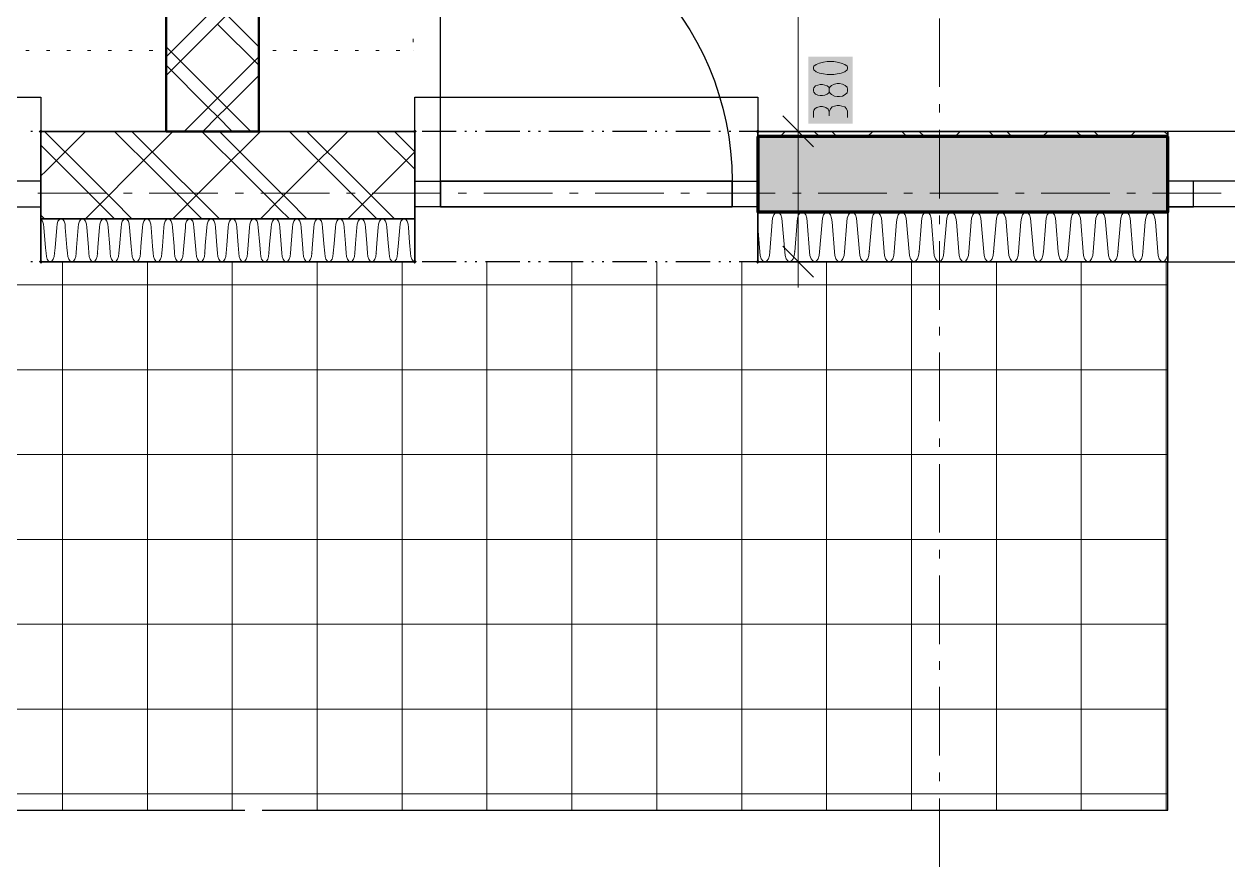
# Model space of a CAD drawing. Header units: millimetres. Extents: x 0 to 594, y 0 to 420.
# Drawn here: x 452.65 to 488.63, y 109.98 to 135.18 of the extents above; entities that cross this region are included whole.
import ezdxf

# ---------------------------------------------------------------- set-up
doc = ezdxf.new("R2010")
doc.units = ezdxf.units.MM
doc.header["$LTSCALE"] = 8
for name, color, linetype in [('PDF_Dvere', 7, 'Continuous'), ('PDF_Koty delkove', 7, 'Continuous'), ('PDF_Nabytek', 7, 'Continuous'), ('PDF_Obecne 0.25', 7, 'Continuous'), ('PDF_Okna', 7, 'Continuous'), ('PDF_Osy hlavni', 7, 'Continuous'), ('PDF_Srafy', 7, 'Continuous'), ('PDF_Steny akusticke', 7, 'Continuous'), ('PDF_Steny obvodove nosne', 7, 'Continuous'), ('PDF_Steny sendvic', 7, 'Continuous'), ('PDF_Zatepleni', 7, 'Continuous')]:
    doc.layers.add(name, color=color, linetype=linetype)

msp = doc.modelspace()

# ---------------------------------------------------------------- linework, layer by layer
at = {"layer": 'PDF_Dvere', "lineweight": 25}
msp.add_lwpolyline([(465.098, 130.483), (465.098, 139.196, -0.414213), (473.81, 130.483)], format="xyb", dxfattribs=at)
for points in [[(452.388, 129.714), (453.156, 129.714), (453.156, 130.483), (452.388, 130.483)], [(465.098, 129.714), (464.329, 129.714), (464.329, 130.483), (465.098, 130.483)], [(465.098, 129.714), (465.098, 130.483)], [(474.579, 129.714), (473.81, 129.714), (473.81, 130.483), (474.579, 130.483)], [(473.81, 129.714), (473.81, 130.483)]]:
    msp.add_lwpolyline(points, close=True, dxfattribs=at)
for points in [[(473.81, 130.483), (465.098, 130.483), (473.81, 130.483)], [(473.81, 129.714), (465.098, 129.714), (473.81, 129.714)]]:
    msp.add_lwpolyline(points, dxfattribs=at)
at = {"layer": 'PDF_Koty delkove', "lineweight": 18}
for points in [[(475.786, 128.074), (475.786, 131.969), (475.786, 132.597), (475.786, 146.704), (475.786, 165.381), (475.786, 171.641), (475.786, 173.789), (475.786, 179.939), (475.786, 181.425), (475.786, 182.307), (475.786, 188.6), (475.786, 191.344), (475.786, 196.167), (475.786, 201.601), (475.786, 206.087), (475.786, 207.306), (475.786, 214.02), (475.786, 215.557), (475.786, 218.325), (475.786, 226.012)], [(476.425, 134.013), (476.323, 133.972), (476.254, 133.918), (476.238, 133.89), (476.238, 133.836), (476.254, 133.808), (476.323, 133.754), (476.425, 133.712), (476.545, 133.685), (476.647, 133.671), (476.852, 133.671), (476.954, 133.685), (477.074, 133.712), (477.176, 133.754), (477.245, 133.808), (477.263, 133.836), (477.263, 133.89), (477.245, 133.918), (477.176, 133.972), (477.074, 134.013), (476.954, 134.04), (476.852, 134.054)], [(476.852, 134.054), (476.647, 134.054), (476.545, 134.04), (476.425, 134.013)], [(476.715, 133.151), (476.698, 133.124), (476.647, 133.083), (476.579, 133.055), (476.51, 133.041), (476.442, 133.041), (476.374, 133.055), (476.305, 133.083), (476.254, 133.138), (476.238, 133.179), (476.238, 133.233), (476.254, 133.274), (476.305, 133.329), (476.374, 133.356), (476.442, 133.37), (476.51, 133.37), (476.579, 133.356), (476.647, 133.329), (476.698, 133.288), (476.715, 133.261)], [(477.228, 132.644), (477.176, 132.699), (477.091, 132.726), (477.023, 132.74), (476.954, 132.74), (476.869, 132.726), (476.801, 132.699), (476.75, 132.644), (476.715, 132.549)], [(476.247, 131.508), (475.324, 132.431)], [(476.238, 132.384), (476.238, 132.549), (476.254, 132.604), (476.289, 132.658), (476.34, 132.686), (476.442, 132.713), (476.51, 132.713), (476.613, 132.686), (476.681, 132.631), (476.715, 132.549), (476.715, 132.439)], [(477.263, 132.384), (477.263, 132.576), (477.228, 132.644)], [(476.554, 131.969), (475.786, 131.969), (475.017, 131.969)], [(476.247, 127.613), (475.324, 128.536)], [(476.554, 128.074), (475.786, 128.074), (475.017, 128.074)], [(475.786, 128.074), (475.786, 127.306)]]:
    msp.add_lwpolyline(points, dxfattribs=at)
msp.add_lwpolyline([(477.023, 133.397), (476.954, 133.397), (476.869, 133.383), (476.784, 133.343), (476.733, 133.288), (476.715, 133.261), (476.715, 133.151), (476.733, 133.124), (476.784, 133.069), (476.869, 133.027), (476.954, 133.014), (477.023, 133.014), (477.108, 133.027), (477.194, 133.069), (477.245, 133.124), (477.263, 133.179), (477.263, 133.233), (477.245, 133.288), (477.194, 133.343), (477.108, 133.383)], close=True, dxfattribs=at)
at = {"layer": 'PDF_Koty delkove', "color": 7, "lineweight": 18, "true_color": 0xffffff, "transparency": 33554559}
msp.add_solid([(477.416, 132.203), (477.416, 134.208), (476.084, 132.203), (476.084, 134.208)], dxfattribs=at)
at = {"layer": 'PDF_Nabytek', "lineweight": 13}
for points in [[(456.898, 134.632), (456.898, 134.734)], [(459.665, 134.632), (459.665, 134.734)], [(464.278, 134.632), (464.278, 134.734)], [(452.809, 134.388), (452.706, 134.388)], [(453.424, 134.388), (453.321, 134.388)], [(454.039, 134.388), (453.936, 134.388)], [(454.654, 134.388), (454.551, 134.388)], [(455.269, 134.388), (455.166, 134.388)], [(455.884, 134.388), (455.781, 134.388)], [(456.499, 134.388), (456.396, 134.388)], [(456.898, 134.388), (456.898, 134.388)], [(456.898, 134.388), (456.898, 134.388)], [(459.665, 134.388), (459.665, 134.388)], [(459.665, 134.388), (459.665, 134.388)], [(460.189, 134.388), (460.086, 134.388)], [(460.804, 134.388), (460.701, 134.388)], [(461.419, 134.388), (461.316, 134.388)], [(462.034, 134.388), (461.931, 134.388)], [(462.649, 134.388), (462.546, 134.388)], [(463.264, 134.388), (463.161, 134.388)], [(463.879, 134.388), (463.776, 134.388)], [(464.278, 134.388), (464.278, 134.388)], [(464.278, 134.388), (464.278, 134.388)]]:
    msp.add_lwpolyline(points, dxfattribs=at)
at = {"layer": 'PDF_Obecne 0.25', "lineweight": 25}
for points in [[(442.907, 131.969), (442.907, 132.994), (453.156, 132.994), (453.156, 131.969)], [(464.329, 131.969), (464.329, 132.994), (474.579, 132.994), (474.579, 131.969)], [(438.243, 128.074), (438.243, 111.675), (459.256, 111.675)], [(459.769, 111.675), (486.827, 111.675), (486.827, 128.074)]]:
    msp.add_lwpolyline(points, dxfattribs=at)
at = {"layer": 'PDF_Okna', "lineweight": 25}
for points in [[(501.177, 131.969), (486.827, 131.969)], [(501.177, 130.483), (486.827, 130.483)], [(501.177, 129.714), (486.827, 129.714)], [(486.827, 128.074), (501.177, 128.074)]]:
    msp.add_lwpolyline(points, dxfattribs=at)
msp.add_lwpolyline([(486.827, 129.714), (487.596, 129.714), (487.596, 130.483), (486.827, 130.483)], close=True, dxfattribs=at)
at = {"layer": 'PDF_Osy hlavni', "lineweight": 18}
for points in [[(480.011, 133.3), (480.011, 135.349)], [(480.011, 132.531), (480.011, 132.787)], [(480.011, 129.968), (480.011, 132.018)], [(455.115, 130.124), (453.065, 130.124)], [(455.884, 130.124), (455.627, 130.124)], [(458.446, 130.124), (456.396, 130.124)], [(459.215, 130.124), (458.959, 130.124)], [(461.777, 130.124), (459.727, 130.124)], [(462.546, 130.124), (462.29, 130.124)], [(465.108, 130.124), (463.059, 130.124)], [(465.877, 130.124), (465.621, 130.124)], [(468.44, 130.124), (466.39, 130.124)], [(469.208, 130.124), (468.952, 130.124)], [(471.771, 130.124), (469.721, 130.124)], [(472.54, 130.124), (472.283, 130.124)], [(475.102, 130.124), (473.052, 130.124)], [(475.871, 130.124), (475.615, 130.124)], [(478.433, 130.124), (476.383, 130.124)], [(479.202, 130.124), (478.946, 130.124)], [(481.765, 130.124), (479.715, 130.124)], [(482.533, 130.124), (482.277, 130.124)], [(485.096, 130.124), (483.046, 130.124)], [(485.865, 130.124), (485.608, 130.124)], [(488.427, 130.124), (486.377, 130.124)], [(480.011, 129.2), (480.011, 129.456)], [(480.011, 126.637), (480.011, 128.687)], [(480.011, 125.868), (480.011, 126.125)], [(480.011, 123.306), (480.011, 125.356)], [(480.011, 122.537), (480.011, 122.793)], [(480.011, 119.975), (480.011, 122.025)], [(480.011, 119.206), (480.011, 119.462)], [(480.011, 116.643), (480.011, 118.693)], [(480.011, 115.875), (480.011, 116.131)], [(480.011, 113.312), (480.011, 115.362)], [(480.011, 112.543), (480.011, 112.8)], [(480.011, 109.981), (480.011, 112.031)]]:
    msp.add_lwpolyline(points, dxfattribs=at)
at = {"layer": 'PDF_Srafy', "lineweight": 9}
for points in [[(453.803, 128.074), (453.803, 124.846), (453.803, 119.773), (453.803, 114.699)], [(456.34, 128.074), (456.34, 127.383), (456.34, 122.309), (456.34, 117.236), (456.34, 112.162)], [(458.876, 128.074), (458.876, 124.846), (458.876, 119.773), (458.876, 114.699), (458.876, 111.675)], [(461.413, 128.074), (461.413, 127.383), (461.413, 122.309), (461.413, 117.236), (461.413, 112.162), (461.413, 111.675)], [(463.95, 128.074), (463.95, 124.846), (463.95, 119.773), (463.95, 114.699), (463.95, 111.675)], [(466.487, 128.074), (466.487, 127.383), (466.487, 122.309), (466.487, 117.236), (466.487, 112.162), (466.487, 111.675)], [(469.023, 128.074), (469.023, 124.846), (469.023, 119.773), (469.023, 114.699), (469.023, 111.675)], [(471.56, 128.074), (471.56, 127.383)], [(474.097, 128.074), (474.097, 124.846)], [(476.634, 128.074), (476.634, 127.383), (476.634, 122.309)], [(479.17, 128.074), (479.17, 124.846), (479.17, 119.773)], [(481.707, 128.074), (481.707, 127.383), (481.707, 122.309), (481.707, 117.236)], [(484.244, 128.074), (484.244, 124.846), (484.244, 119.773), (484.244, 114.699)], [(486.78, 128.074), (486.78, 127.383), (486.78, 122.309), (486.78, 117.236), (486.78, 112.162), (486.78, 111.675)], [(486.827, 127.383), (486.78, 127.383), (481.707, 127.383), (476.633, 127.383), (471.56, 127.383), (466.487, 127.383), (461.413, 127.383), (456.34, 127.383), (451.266, 127.383)], [(471.56, 127.383), (471.56, 122.309), (471.56, 117.236), (471.56, 112.162), (471.56, 111.675)], [(453.803, 124.846), (448.73, 124.846), (443.656, 124.846), (438.583, 124.846), (438.243, 124.846)], [(486.827, 124.846), (484.244, 124.846), (479.17, 124.846), (474.097, 124.846), (469.023, 124.846), (463.95, 124.846), (458.876, 124.846), (453.803, 124.846)], [(474.097, 124.846), (474.097, 119.773), (474.097, 114.699), (474.097, 111.675)], [(456.34, 122.309), (451.266, 122.309), (446.193, 122.309), (441.119, 122.309), (438.243, 122.309)], [(486.827, 122.309), (486.78, 122.309), (481.707, 122.309), (476.633, 122.309), (471.56, 122.309), (466.487, 122.309), (461.413, 122.309), (456.34, 122.309)], [(476.634, 122.309), (476.634, 117.236), (476.634, 112.162), (476.634, 111.675)], [(458.876, 119.773), (453.803, 119.773), (448.73, 119.773), (443.656, 119.773), (438.583, 119.773), (438.243, 119.773)], [(486.827, 119.773), (484.244, 119.773), (479.17, 119.773), (474.097, 119.773), (469.023, 119.773), (463.95, 119.773), (458.876, 119.773)], [(479.17, 119.773), (479.17, 114.699), (479.17, 111.675)], [(461.413, 117.236), (456.34, 117.236), (451.266, 117.236), (446.193, 117.236), (441.119, 117.236), (438.243, 117.236)], [(486.827, 117.236), (486.78, 117.236), (481.707, 117.236), (476.633, 117.236), (471.56, 117.236), (466.487, 117.236), (461.413, 117.236)], [(481.707, 117.236), (481.707, 112.162), (481.707, 111.675)], [(463.95, 114.699), (458.876, 114.699), (453.803, 114.699), (448.73, 114.699), (443.656, 114.699), (438.583, 114.699), (438.243, 114.699)], [(453.803, 114.699), (453.803, 111.675)], [(486.827, 114.699), (484.244, 114.699), (479.17, 114.699), (474.097, 114.699), (469.023, 114.699), (463.95, 114.699)], [(484.244, 114.699), (484.244, 111.675)], [(486.827, 112.162), (486.78, 112.162), (481.707, 112.162), (476.633, 112.162), (471.56, 112.162), (466.487, 112.162), (461.413, 112.162), (456.34, 112.162), (451.266, 112.162), (446.193, 112.162), (441.119, 112.162), (438.243, 112.162)], [(456.34, 112.162), (456.34, 111.675)]]:
    msp.add_lwpolyline(points, dxfattribs=at)
at = {"layer": 'PDF_Steny akusticke', "lineweight": 50}
msp.add_lwpolyline([(457.051, 179.939), (456.898, 179.939), (456.898, 131.969), (459.665, 131.969), (459.665, 179.939), (459.511, 179.939)], dxfattribs=at)
at = {"layer": 'PDF_Steny akusticke', "lineweight": 9}
for points in [[(456.898, 134.194), (458.158, 135.454), (458.435, 135.731), (459.665, 136.961)], [(456.898, 133.64), (458.435, 135.178), (458.712, 135.454), (459.665, 136.408)], [(459.665, 134.501), (458.712, 135.454)], [(459.665, 133.948), (458.435, 135.178)], [(458.712, 132.687), (458.435, 132.964), (456.898, 134.501)], [(458.435, 132.964), (459.665, 134.194)], [(458.158, 132.687), (456.898, 133.948)], [(458.712, 132.687), (459.665, 133.64)], [(458.158, 132.687), (458.435, 132.964)], [(457.441, 131.969), (458.158, 132.687)], [(457.994, 131.969), (458.435, 132.41), (458.712, 132.687)], [(458.435, 132.41), (458.158, 132.687)], [(458.876, 131.969), (458.435, 132.41)], [(459.429, 131.969), (458.712, 132.687)]]:
    msp.add_lwpolyline(points, dxfattribs=at)
at = {"layer": 'PDF_Steny obvodove nosne', "lineweight": 70}
for points in [[(486.827, 131.816), (474.579, 131.816)], [(474.579, 131.816), (474.579, 129.561), (486.827, 129.561), (486.827, 131.816)]]:
    msp.add_lwpolyline(points, dxfattribs=at)
at = {"layer": 'PDF_Steny obvodove nosne', "color": 9, "lineweight": 9, "true_color": 0xc0c0c0, "transparency": 33554559}
msp.add_solid([(486.827, 131.816), (474.579, 131.816), (486.827, 129.561), (474.579, 129.561)], dxfattribs=at)
at = {"layer": 'PDF_Steny sendvic', "lineweight": 25}
for points in [[(452.911, 131.969), (452.86, 131.969)], [(465.57, 131.969), (464.545, 131.969)], [(465.877, 131.969), (465.826, 131.969)], [(466.185, 131.969), (466.133, 131.969)], [(467.466, 131.969), (466.441, 131.969)], [(467.773, 131.969), (467.722, 131.969)], [(468.081, 131.969), (468.03, 131.969)], [(469.362, 131.969), (468.337, 131.969)], [(469.67, 131.969), (469.618, 131.969)], [(469.977, 131.969), (469.926, 131.969)], [(471.258, 131.969), (470.233, 131.969)], [(471.566, 131.969), (471.515, 131.969)], [(471.873, 131.969), (471.822, 131.969)], [(473.155, 131.969), (472.13, 131.969)], [(473.462, 131.969), (473.411, 131.969)], [(473.77, 131.969), (473.718, 131.969)], [(474.579, 131.969), (474.026, 131.969)], [(452.911, 128.074), (452.86, 128.074)], [(465.57, 128.074), (464.545, 128.074)], [(465.877, 128.074), (465.826, 128.074)], [(466.185, 128.074), (466.133, 128.074)], [(467.466, 128.074), (466.441, 128.074)], [(467.773, 128.074), (467.722, 128.074)], [(468.081, 128.074), (468.03, 128.074)], [(469.362, 128.074), (468.337, 128.074)], [(469.67, 128.074), (469.618, 128.074)], [(469.977, 128.074), (469.926, 128.074)], [(471.258, 128.074), (470.233, 128.074)], [(471.566, 128.074), (471.515, 128.074)], [(471.873, 128.074), (471.822, 128.074)], [(473.155, 128.074), (472.13, 128.074)], [(473.462, 128.074), (473.411, 128.074)], [(473.77, 128.074), (473.718, 128.074)], [(474.579, 128.074), (474.026, 128.074)]]:
    msp.add_lwpolyline(points, dxfattribs=at)
at = {"layer": 'PDF_Steny sendvic', "lineweight": 9}
for points in [[(453.156, 130.637), (453.304, 130.785), (454.489, 131.969)], [(455.878, 129.356), (455.314, 129.919), (455.053, 130.181), (454.476, 130.758), (453.264, 131.969)], [(454.489, 129.356), (455.053, 129.919), (455.859, 130.726), (457.103, 131.969)], [(457.405, 129.919), (456.617, 130.708), (455.355, 131.969)], [(457.928, 129.919), (457.666, 130.181), (457.152, 130.695), (455.878, 131.969)], [(457.103, 129.356), (457.666, 129.919), (458.413, 130.666), (459.716, 131.969)], [(460.019, 129.919), (459.293, 130.646), (457.969, 131.969)], [(461.105, 129.356), (460.541, 129.919), (460.28, 130.181), (459.828, 130.633), (458.492, 131.969)], [(459.716, 129.356), (460.28, 129.919), (460.967, 130.607), (462.33, 131.969)], [(462.632, 129.919), (461.969, 130.583), (460.582, 131.969)], [(463.719, 129.356), (463.155, 129.919), (462.894, 130.181), (462.504, 130.571), (461.105, 131.969)], [(464.329, 130.837), (463.196, 131.969)], [(464.329, 131.36), (463.719, 131.969)], [(475.245, 131.816), (475.399, 131.969)], [(476.419, 131.816), (476.265, 131.969)], [(476.941, 131.816), (476.788, 131.969)], [(477.859, 131.816), (478.012, 131.969)], [(479.032, 131.816), (478.879, 131.969)], [(479.555, 131.816), (479.401, 131.969)], [(480.472, 131.816), (480.626, 131.969)], [(481.646, 131.816), (481.492, 131.969)], [(482.169, 131.816), (482.015, 131.969)], [(483.086, 131.816), (483.24, 131.969)], [(484.26, 131.816), (484.106, 131.969)], [(484.783, 131.816), (484.629, 131.969)], [(485.7, 131.816), (485.854, 131.969)], [(485.854, 131.969), (485.854, 131.969)], [(486.827, 131.862), (486.72, 131.969)], [(454.791, 129.919), (453.941, 130.77), (453.156, 131.554)], [(462.33, 129.356), (462.894, 129.919), (463.522, 130.547), (464.329, 131.354)], [(455.053, 129.658), (454.791, 129.919)], [(457.666, 129.658), (457.405, 129.919)], [(458.492, 129.356), (457.928, 129.919)], [(460.28, 129.658), (460.019, 129.919)], [(462.894, 129.658), (462.632, 129.919)], [(455.355, 129.356), (455.053, 129.658)], [(457.969, 129.356), (457.666, 129.658)], [(460.582, 129.356), (460.28, 129.658)], [(463.196, 129.356), (462.894, 129.658)], [(453.264, 129.356), (453.156, 129.463)], [(453.247, 129.099), (453.237, 129.198), (453.209, 129.282), (453.167, 129.337), (453.156, 129.343)], [(453.745, 129.356), (453.709, 129.337), (453.668, 129.282), (453.64, 129.198), (453.63, 129.099)], [(453.887, 129.099), (453.878, 129.198), (453.85, 129.282), (453.808, 129.337), (453.772, 129.356)], [(454.386, 129.356), (454.35, 129.337), (454.308, 129.282), (454.28, 129.198), (454.27, 129.099)], [(454.528, 129.099), (454.518, 129.198), (454.49, 129.282), (454.449, 129.337), (454.413, 129.356)], [(455.026, 129.356), (454.991, 129.337), (454.949, 129.282), (454.921, 129.198), (454.911, 129.099)], [(455.169, 129.099), (455.159, 129.198), (455.131, 129.282), (455.089, 129.337), (455.053, 129.356)], [(455.667, 129.356), (455.631, 129.337), (455.589, 129.282), (455.562, 129.198), (455.552, 129.099)], [(455.809, 129.099), (455.799, 129.198), (455.772, 129.282), (455.73, 129.337), (455.694, 129.356)], [(456.308, 129.356), (456.272, 129.337), (456.23, 129.282), (456.202, 129.198), (456.192, 129.099)], [(456.45, 129.099), (456.44, 129.198), (456.412, 129.282), (456.37, 129.337), (456.335, 129.356)], [(456.948, 129.356), (456.912, 129.337), (456.871, 129.282), (456.843, 129.198), (456.833, 129.099)], [(457.09, 129.099), (457.081, 129.198), (457.053, 129.282), (457.011, 129.337), (456.975, 129.356)], [(457.589, 129.356), (457.553, 129.337), (457.511, 129.282), (457.483, 129.198), (457.474, 129.099)], [(457.731, 129.099), (457.721, 129.198), (457.693, 129.282), (457.652, 129.337), (457.616, 129.356)], [(458.229, 129.356), (458.194, 129.337), (458.152, 129.282), (458.124, 129.198), (458.114, 129.099)], [(458.372, 129.099), (458.362, 129.198), (458.334, 129.282), (458.292, 129.337), (458.256, 129.356)], [(458.87, 129.356), (458.834, 129.337), (458.793, 129.282), (458.765, 129.198), (458.755, 129.099)], [(459.012, 129.099), (459.003, 129.198), (458.975, 129.282), (458.933, 129.337), (458.897, 129.356)], [(459.511, 129.356), (459.475, 129.337), (459.433, 129.282), (459.405, 129.198), (459.395, 129.099)], [(459.653, 129.099), (459.643, 129.198), (459.615, 129.282), (459.573, 129.337), (459.538, 129.356)], [(460.151, 129.356), (460.116, 129.337), (460.074, 129.282), (460.046, 129.198), (460.036, 129.099)], [(460.256, 129.282), (460.214, 129.337), (460.178, 129.356)], [(460.294, 129.099), (460.284, 129.198), (460.256, 129.282)], [(460.792, 129.356), (460.756, 129.337), (460.714, 129.282), (460.686, 129.198), (460.677, 129.099)], [(460.934, 129.099), (460.924, 129.198), (460.896, 129.282), (460.855, 129.337), (460.819, 129.356)], [(461.433, 129.356), (461.397, 129.337), (461.355, 129.282), (461.327, 129.198), (461.317, 129.099)], [(461.575, 129.099), (461.565, 129.198), (461.537, 129.282), (461.495, 129.337), (461.46, 129.356)], [(462.073, 129.356), (462.037, 129.337), (461.996, 129.282), (461.968, 129.198), (461.958, 129.099)], [(462.215, 129.099), (462.206, 129.198), (462.178, 129.282), (462.136, 129.337), (462.1, 129.356)], [(462.714, 129.356), (462.678, 129.337), (462.636, 129.282), (462.608, 129.198), (462.599, 129.099)], [(462.856, 129.099), (462.846, 129.198), (462.818, 129.282), (462.777, 129.337), (462.741, 129.356)], [(463.354, 129.356), (463.319, 129.337), (463.277, 129.282), (463.249, 129.198), (463.239, 129.099)], [(463.497, 129.099), (463.487, 129.198), (463.459, 129.282), (463.417, 129.337), (463.381, 129.356)], [(463.995, 129.356), (463.959, 129.337), (463.917, 129.282), (463.89, 129.198), (463.88, 129.099)], [(464.137, 129.099), (464.127, 129.198), (464.1, 129.282), (464.058, 129.337), (464.022, 129.356)], [(453.31, 128.331), (453.297, 128.489), (453.247, 129.099)], [(453.63, 129.099), (453.58, 128.493), (453.566, 128.331)], [(453.63, 129.099), (453.63, 129.099)], [(453.951, 128.331), (453.937, 128.498), (453.887, 129.099)], [(454.27, 129.099), (454.221, 128.502), (454.207, 128.331)], [(454.27, 129.099), (454.27, 129.099)], [(454.591, 128.331), (454.577, 128.507), (454.528, 129.099)], [(454.911, 129.099), (454.863, 128.511), (454.848, 128.331)], [(454.911, 129.099), (454.911, 129.099)], [(455.232, 128.331), (455.217, 128.516), (455.169, 129.099)], [(455.552, 129.099), (455.504, 128.52), (455.488, 128.331)], [(455.552, 129.099), (455.552, 129.099)], [(455.873, 128.331), (455.857, 128.525), (455.809, 129.099)], [(456.192, 129.099), (456.145, 128.529), (456.129, 128.331)], [(456.192, 129.099), (456.192, 129.099)], [(456.513, 128.331), (456.496, 128.534), (456.45, 129.099)], [(456.833, 129.099), (456.787, 128.539), (456.77, 128.331)], [(456.833, 129.099), (456.833, 129.099)], [(457.154, 128.331), (457.136, 128.543), (457.09, 129.099)], [(457.474, 129.099), (457.428, 128.548), (457.41, 128.331)], [(457.474, 129.099), (457.474, 129.099)], [(457.795, 128.331), (457.776, 128.552), (457.731, 129.099)], [(458.114, 129.099), (458.069, 128.557), (458.051, 128.331)], [(458.114, 129.099), (458.114, 129.099)], [(458.435, 128.331), (458.416, 128.562), (458.372, 129.099)], [(458.755, 129.099), (458.711, 128.566), (458.691, 128.331)], [(458.755, 129.099), (458.755, 129.099)], [(459.076, 128.331), (459.056, 128.571), (459.012, 129.099)], [(459.395, 129.099), (459.352, 128.575), (459.332, 128.331)], [(459.395, 129.099), (459.395, 129.099)], [(459.716, 128.331), (459.696, 128.58), (459.653, 129.099)], [(460.036, 129.099), (459.993, 128.584), (459.973, 128.331)], [(460.036, 129.099), (460.036, 129.099)], [(460.357, 128.331), (460.336, 128.589), (460.294, 129.099)], [(460.677, 129.099), (460.635, 128.593), (460.613, 128.331)], [(460.677, 129.099), (460.677, 129.099)], [(460.934, 129.099), (460.976, 128.598), (460.998, 128.331), (461.007, 128.233), (461.035, 128.15), (461.077, 128.094), (461.126, 128.074)], [(461.317, 129.099), (461.276, 128.602), (461.254, 128.331)], [(461.317, 129.099), (461.317, 129.099)], [(461.575, 129.099), (461.615, 128.607), (461.638, 128.331), (461.648, 128.233), (461.676, 128.15), (461.717, 128.094), (461.766, 128.074)], [(461.958, 129.099), (461.918, 128.611), (461.894, 128.331)], [(461.958, 129.099), (461.958, 129.099)], [(462.215, 129.099), (462.255, 128.616), (462.279, 128.331), (462.289, 128.233), (462.316, 128.15), (462.358, 128.094), (462.407, 128.074)], [(462.599, 129.099), (462.559, 128.62), (462.535, 128.331)], [(462.599, 129.099), (462.599, 129.099)], [(462.856, 129.099), (462.895, 128.625), (462.919, 128.331), (462.929, 128.233), (462.957, 128.15), (462.999, 128.094), (463.048, 128.074)], [(463.239, 129.099), (463.2, 128.629), (463.176, 128.331)], [(463.239, 129.099), (463.239, 129.099)], [(463.497, 129.099), (463.535, 128.634), (463.56, 128.331), (463.57, 128.233), (463.598, 128.15), (463.639, 128.094), (463.688, 128.074)], [(463.88, 129.099), (463.842, 128.638), (463.816, 128.331)], [(463.88, 129.099), (463.88, 129.099)], [(464.137, 129.099), (464.175, 128.643), (464.201, 128.331), (464.21, 128.233), (464.238, 128.15), (464.28, 128.094), (464.329, 128.074)], [(453.31, 128.331), (453.32, 128.233), (453.348, 128.15), (453.389, 128.094), (453.438, 128.074)], [(453.438, 128.074), (453.487, 128.094), (453.529, 128.15), (453.557, 128.233), (453.566, 128.331)], [(453.951, 128.331), (453.961, 128.233), (453.988, 128.15), (454.03, 128.094), (454.079, 128.074)], [(454.079, 128.074), (454.128, 128.094), (454.17, 128.15), (454.197, 128.233), (454.207, 128.331)], [(454.591, 128.331), (454.601, 128.233), (454.629, 128.15), (454.671, 128.094), (454.72, 128.074)], [(454.72, 128.074), (454.769, 128.094), (454.81, 128.15), (454.838, 128.233), (454.848, 128.331)], [(455.232, 128.331), (455.242, 128.233), (455.27, 128.15), (455.311, 128.094), (455.36, 128.074)], [(455.36, 128.074), (455.409, 128.094), (455.451, 128.15), (455.479, 128.233), (455.488, 128.331)], [(455.873, 128.331), (455.882, 128.233), (455.91, 128.15), (455.952, 128.094), (456.001, 128.074)], [(456.001, 128.074), (456.05, 128.094), (456.091, 128.15), (456.119, 128.233), (456.129, 128.331)], [(456.513, 128.331), (456.523, 128.233), (456.551, 128.15), (456.592, 128.094), (456.641, 128.074)], [(456.641, 128.074), (456.69, 128.094)], [(456.69, 128.094), (456.732, 128.15), (456.76, 128.233), (456.77, 128.331)], [(457.154, 128.331), (457.164, 128.233), (457.191, 128.15), (457.233, 128.094), (457.282, 128.074)], [(457.282, 128.074), (457.331, 128.094), (457.373, 128.15), (457.4, 128.233), (457.41, 128.331)], [(457.795, 128.331), (457.804, 128.233), (457.832, 128.15), (457.874, 128.094), (457.923, 128.074)], [(457.923, 128.074), (457.972, 128.094), (458.013, 128.15), (458.041, 128.233), (458.051, 128.331)], [(458.435, 128.331), (458.445, 128.233), (458.473, 128.15), (458.514, 128.094), (458.563, 128.074)], [(458.563, 128.074), (458.612, 128.094), (458.654, 128.15), (458.682, 128.233), (458.691, 128.331)], [(459.076, 128.331), (459.086, 128.233), (459.113, 128.15), (459.155, 128.094), (459.204, 128.074)], [(459.204, 128.074), (459.253, 128.094), (459.294, 128.15), (459.322, 128.233), (459.332, 128.331)], [(459.716, 128.331), (459.726, 128.233), (459.754, 128.15), (459.795, 128.094), (459.844, 128.074)], [(459.844, 128.074), (459.894, 128.094), (459.935, 128.15), (459.963, 128.233), (459.973, 128.331)], [(460.357, 128.331), (460.367, 128.233), (460.395, 128.15), (460.436, 128.094), (460.485, 128.074)], [(460.485, 128.074), (460.534, 128.094), (460.576, 128.15), (460.603, 128.233), (460.613, 128.331)], [(461.126, 128.074), (461.175, 128.094), (461.216, 128.15), (461.244, 128.233), (461.254, 128.331)], [(461.126, 128.074), (461.126, 128.074)], [(461.766, 128.074), (461.815, 128.094), (461.857, 128.15), (461.885, 128.233), (461.894, 128.331)], [(462.407, 128.074), (462.456, 128.094), (462.498, 128.15), (462.525, 128.233), (462.535, 128.331)], [(463.048, 128.074), (463.097, 128.094), (463.138, 128.15), (463.166, 128.233), (463.176, 128.331)], [(463.688, 128.074), (463.737, 128.094), (463.779, 128.15), (463.807, 128.233), (463.816, 128.331)]]:
    msp.add_lwpolyline(points, dxfattribs=at)
at = {"layer": 'PDF_Steny sendvic', "lineweight": 35}
for points in [[(453.156, 129.356), (453.156, 129.714), (453.156, 130.483), (453.156, 131.969)], [(464.329, 131.969), (459.665, 131.969), (456.898, 131.969), (453.156, 131.969)], [(464.329, 131.969), (464.329, 130.483), (464.329, 129.714), (464.329, 129.356)], [(474.579, 131.816), (474.579, 131.969)], [(486.827, 131.969), (474.579, 131.969)], [(474.579, 131.816), (486.827, 131.816)], [(486.827, 131.969), (486.827, 131.816)], [(453.156, 129.356), (464.329, 129.356)], [(464.329, 129.356), (453.156, 129.356)], [(453.156, 128.074), (453.156, 129.356)], [(464.329, 129.356), (464.329, 128.074)], [(453.156, 128.074), (464.329, 128.074)]]:
    msp.add_lwpolyline(points, dxfattribs=at)
at = {"layer": 'PDF_Steny sendvic', "lineweight": 25, "transparency": 33554559}
for points in [[(453.22, 131.969), (453.156, 131.905), (453.156, 132.033), (453.092, 131.969)], [(464.393, 131.969), (464.329, 131.905), (464.329, 132.033), (464.265, 131.969)], [(474.643, 131.969), (474.579, 131.905), (474.579, 132.033), (474.515, 131.969)], [(453.22, 128.074), (453.156, 128.01), (453.156, 128.139), (453.092, 128.074)], [(464.393, 128.074), (464.329, 128.01), (464.329, 128.139), (464.265, 128.074)], [(474.643, 128.074), (474.579, 128.01), (474.579, 128.139), (474.515, 128.074)]]:
    msp.add_solid(points, dxfattribs=at)
at = {"layer": 'PDF_Steny sendvic', "lineweight": 9, "transparency": 33554559}
for points in [[(455.053, 129.896), (455.03, 129.919), (455.076, 129.919), (455.053, 129.943)], [(457.666, 129.896), (457.643, 129.919), (457.689, 129.919), (457.666, 129.943)], [(460.28, 129.896), (460.257, 129.919), (460.303, 129.919), (460.28, 129.943)], [(462.894, 129.896), (462.871, 129.919), (462.917, 129.919), (462.894, 129.943)], [(453.566, 128.308), (453.543, 128.331), (453.589, 128.331), (453.566, 128.354)], [(454.207, 128.308), (454.184, 128.331), (454.23, 128.331), (454.207, 128.354)], [(454.848, 128.308), (454.825, 128.331), (454.871, 128.331), (454.848, 128.354)], [(455.488, 128.308), (455.465, 128.331), (455.511, 128.331), (455.488, 128.354)], [(456.129, 128.308), (456.106, 128.331), (456.152, 128.331), (456.129, 128.354)], [(456.77, 128.308), (456.746, 128.331), (456.793, 128.331), (456.77, 128.354)], [(457.41, 128.308), (457.387, 128.331), (457.433, 128.331), (457.41, 128.354)], [(458.051, 128.308), (458.028, 128.331), (458.074, 128.331), (458.051, 128.354)], [(458.691, 128.308), (458.668, 128.331), (458.714, 128.331), (458.691, 128.354)], [(459.332, 128.308), (459.309, 128.331), (459.355, 128.331), (459.332, 128.354)], [(459.973, 128.308), (459.95, 128.331), (459.996, 128.331), (459.973, 128.354)], [(460.613, 128.308), (460.59, 128.331), (460.636, 128.331), (460.613, 128.354)], [(461.254, 128.308), (461.231, 128.331), (461.277, 128.331), (461.254, 128.354)], [(461.894, 128.308), (461.871, 128.331), (461.918, 128.331), (461.894, 128.354)], [(462.535, 128.308), (462.512, 128.331), (462.558, 128.331), (462.535, 128.354)], [(463.176, 128.308), (463.153, 128.331), (463.199, 128.331), (463.176, 128.354)], [(463.816, 128.308), (463.793, 128.331), (463.839, 128.331), (463.816, 128.354)]]:
    msp.add_solid(points, dxfattribs=at)
at = {"layer": 'PDF_Zatepleni', "lineweight": 35}
msp.add_lwpolyline([(486.827, 129.561), (474.579, 129.561), (474.579, 129.356), (474.579, 128.074), (486.827, 128.074), (486.827, 129.356)], close=True, dxfattribs=at)
at = {"layer": 'PDF_Zatepleni', "lineweight": 9}
for points in [[(475.145, 129.561), (475.103, 129.539), (475.055, 129.475), (475.022, 129.378), (475.011, 129.263)], [(475.31, 129.263), (475.298, 129.378), (475.266, 129.475), (475.218, 129.539), (475.176, 129.561)], [(475.888, 129.561), (475.846, 129.539), (475.798, 129.475), (475.766, 129.378), (475.754, 129.263)], [(476.053, 129.263), (476.042, 129.378), (476.009, 129.475), (475.961, 129.539), (475.919, 129.561)], [(476.631, 129.561), (476.589, 129.539), (476.541, 129.475), (476.509, 129.378), (476.497, 129.263)], [(476.796, 129.263), (476.785, 129.378), (476.752, 129.475), (476.704, 129.539), (476.662, 129.561)], [(477.374, 129.561), (477.333, 129.539), (477.284, 129.475), (477.252, 129.378), (477.24, 129.263)], [(477.539, 129.263), (477.528, 129.378), (477.495, 129.475), (477.447, 129.539), (477.405, 129.561)], [(478.117, 129.561), (478.076, 129.539), (478.027, 129.475), (477.995, 129.378), (477.984, 129.263)], [(478.282, 129.263), (478.271, 129.378), (478.238, 129.475), (478.19, 129.539), (478.148, 129.561)], [(478.86, 129.561), (478.819, 129.539), (478.77, 129.475), (478.738, 129.378), (478.727, 129.263)], [(479.099, 128.372), (479.025, 129.263), (479.014, 129.378), (478.982, 129.475), (478.933, 129.539), (478.892, 129.561)], [(479.604, 129.561), (479.562, 129.539), (479.514, 129.475), (479.481, 129.378), (479.47, 129.263)], [(479.842, 128.372), (479.768, 129.263), (479.757, 129.378), (479.725, 129.475), (479.676, 129.539), (479.635, 129.561)], [(480.347, 129.561), (480.305, 129.539), (480.257, 129.475), (480.224, 129.378), (480.213, 129.263)], [(480.585, 128.372), (480.512, 129.263), (480.5, 129.378), (480.468, 129.475), (480.419, 129.539), (480.378, 129.561)], [(481.09, 129.561), (481.048, 129.539), (481, 129.475), (480.967, 129.378), (480.956, 129.263)], [(481.328, 128.372), (481.255, 129.263), (481.243, 129.378), (481.211, 129.475), (481.163, 129.539), (481.121, 129.561)], [(481.833, 129.561), (481.791, 129.539), (481.743, 129.475), (481.71, 129.378), (481.699, 129.263)], [(481.986, 129.378), (481.954, 129.475), (481.906, 129.539), (481.864, 129.561)], [(482.576, 129.561), (482.534, 129.539), (482.486, 129.475), (482.454, 129.378), (482.442, 129.263)], [(482.741, 129.263), (482.73, 129.378), (482.697, 129.475), (482.649, 129.539), (482.607, 129.561)], [(483.319, 129.561), (483.278, 129.539), (483.229, 129.475), (483.197, 129.378), (483.185, 129.263)], [(483.484, 129.263), (483.473, 129.378), (483.44, 129.475), (483.392, 129.539), (483.35, 129.561)], [(484.062, 129.561), (484.021, 129.539), (483.972, 129.475), (483.94, 129.378), (483.928, 129.263)], [(484.227, 129.263), (484.216, 129.378), (484.183, 129.475), (484.135, 129.539), (484.093, 129.561)], [(484.805, 129.561), (484.764, 129.539), (484.715, 129.475), (484.683, 129.378), (484.672, 129.263)], [(484.97, 129.263), (484.959, 129.378), (484.927, 129.475), (484.878, 129.539), (484.837, 129.561)], [(485.548, 129.561), (485.507, 129.539), (485.458, 129.475), (485.426, 129.378), (485.415, 129.263)], [(485.713, 129.263), (485.702, 129.378), (485.67, 129.475), (485.621, 129.539), (485.58, 129.561)], [(486.292, 129.561), (486.25, 129.539), (486.202, 129.475), (486.169, 129.378), (486.158, 129.263)], [(486.457, 129.263), (486.445, 129.378), (486.413, 129.475), (486.364, 129.539), (486.323, 129.561)], [(475.011, 129.263), (474.937, 128.372)], [(475.011, 129.263), (475.011, 129.263)], [(475.383, 128.372), (475.31, 129.263)], [(475.754, 129.263), (475.681, 128.372)], [(475.754, 129.263), (475.754, 129.263)], [(476.126, 128.372), (476.053, 129.263)], [(476.497, 129.263), (476.424, 128.372)], [(476.497, 129.263), (476.497, 129.263)], [(476.87, 128.372), (476.796, 129.263)], [(477.24, 129.263), (477.167, 128.372)], [(477.24, 129.263), (477.24, 129.263)], [(477.613, 128.372), (477.539, 129.263)], [(477.984, 129.263), (477.91, 128.372)], [(477.984, 129.263), (477.984, 129.263)], [(478.356, 128.372), (478.282, 129.263)], [(478.727, 129.263), (478.653, 128.372)], [(478.727, 129.263), (478.727, 129.263)], [(479.47, 129.263), (479.396, 128.372)], [(479.47, 129.263), (479.47, 129.263)], [(480.213, 129.263), (480.139, 128.372)], [(480.213, 129.263), (480.213, 129.263)], [(480.956, 129.263), (480.882, 128.372)], [(480.956, 129.263), (480.956, 129.263)], [(481.699, 129.263), (481.626, 128.372)], [(481.699, 129.263), (481.699, 129.263)], [(481.998, 129.263), (481.986, 129.378)], [(482.071, 128.372), (481.998, 129.263)], [(482.442, 129.263), (482.369, 128.372)], [(482.442, 129.263), (482.442, 129.263)], [(482.815, 128.372), (482.741, 129.263)], [(483.185, 129.263), (483.112, 128.372)], [(483.185, 129.263), (483.185, 129.263)], [(483.558, 128.372), (483.484, 129.263)], [(483.928, 129.263), (483.855, 128.372)], [(483.928, 129.263), (483.928, 129.263)], [(484.301, 128.372), (484.227, 129.263)], [(484.672, 129.263), (484.598, 128.372)], [(484.672, 129.263), (484.672, 129.263)], [(485.044, 128.372), (484.97, 129.263)], [(485.415, 129.263), (485.341, 128.372)], [(485.415, 129.263), (485.415, 129.263)], [(485.787, 128.372), (485.713, 129.263)], [(486.158, 129.263), (486.084, 128.372), (486.073, 128.258), (486.041, 128.162), (485.992, 128.097), (485.936, 128.074)], [(486.158, 129.263), (486.158, 129.263)], [(486.53, 128.372), (486.457, 129.263)], [(474.64, 128.372), (474.579, 129.117)], [(474.64, 128.372), (474.652, 128.258), (474.684, 128.162), (474.732, 128.097), (474.789, 128.074)], [(474.789, 128.074), (474.846, 128.097), (474.894, 128.162), (474.926, 128.258), (474.937, 128.372)], [(475.383, 128.372), (475.395, 128.258), (475.427, 128.162), (475.475, 128.097), (475.532, 128.074)], [(475.532, 128.074), (475.589, 128.097), (475.637, 128.162), (475.669, 128.258), (475.681, 128.372)], [(476.126, 128.372), (476.138, 128.258), (476.17, 128.162), (476.218, 128.097), (476.275, 128.074)], [(476.275, 128.074), (476.332, 128.097), (476.38, 128.162), (476.412, 128.258), (476.424, 128.372)], [(476.87, 128.372), (476.881, 128.258), (476.913, 128.162), (476.961, 128.097), (477.018, 128.074)], [(477.018, 128.074), (477.075, 128.097), (477.123, 128.162)], [(477.123, 128.162), (477.156, 128.258), (477.167, 128.372)], [(477.613, 128.372), (477.624, 128.258), (477.656, 128.162), (477.704, 128.097), (477.761, 128.074)], [(477.761, 128.074), (477.818, 128.097), (477.866, 128.162), (477.899, 128.258), (477.91, 128.372)], [(478.356, 128.372), (478.367, 128.258), (478.399, 128.162)], [(478.399, 128.162), (478.448, 128.097), (478.504, 128.074)], [(478.504, 128.074), (478.561, 128.097), (478.61, 128.162), (478.642, 128.258), (478.653, 128.372)], [(479.099, 128.372), (479.11, 128.258), (479.142, 128.162), (479.191, 128.097), (479.248, 128.074)], [(479.248, 128.074), (479.304, 128.097), (479.353, 128.162), (479.385, 128.258), (479.396, 128.372)], [(479.842, 128.372), (479.853, 128.258), (479.886, 128.162), (479.934, 128.097), (479.991, 128.074)], [(479.991, 128.074), (480.048, 128.097), (480.096, 128.162), (480.128, 128.258), (480.139, 128.372)], [(480.585, 128.372), (480.596, 128.258), (480.629, 128.162), (480.677, 128.097), (480.734, 128.074)], [(480.734, 128.074), (480.791, 128.097), (480.839, 128.162), (480.871, 128.258), (480.882, 128.372)], [(481.328, 128.372), (481.34, 128.258), (481.372, 128.162), (481.42, 128.097), (481.477, 128.074)], [(481.477, 128.074), (481.534, 128.097), (481.582, 128.162), (481.614, 128.258), (481.626, 128.372)], [(482.071, 128.372), (482.083, 128.258), (482.115, 128.162), (482.163, 128.097), (482.22, 128.074)], [(482.22, 128.074), (482.277, 128.097), (482.325, 128.162), (482.357, 128.258), (482.369, 128.372)], [(482.815, 128.372), (482.826, 128.258), (482.858, 128.162), (482.906, 128.097), (482.963, 128.074)], [(482.963, 128.074), (483.02, 128.097), (483.068, 128.162), (483.1, 128.258), (483.112, 128.372)], [(483.558, 128.372), (483.569, 128.258), (483.601, 128.162), (483.649, 128.097), (483.706, 128.074)], [(483.706, 128.074), (483.763, 128.097), (483.811, 128.162), (483.844, 128.258), (483.855, 128.372)], [(484.301, 128.372), (484.312, 128.258), (484.344, 128.162), (484.393, 128.097), (484.449, 128.074)], [(484.449, 128.074), (484.506, 128.097), (484.554, 128.162), (484.587, 128.258), (484.598, 128.372)], [(485.044, 128.372), (485.055, 128.258), (485.087, 128.162), (485.136, 128.097), (485.193, 128.074)], [(485.193, 128.074), (485.249, 128.097), (485.298, 128.162), (485.33, 128.258), (485.341, 128.372)], [(485.787, 128.372), (485.798, 128.258), (485.831, 128.162), (485.879, 128.097), (485.936, 128.074)], [(486.53, 128.372), (486.541, 128.258), (486.574, 128.162), (486.622, 128.097), (486.679, 128.074)], [(486.679, 128.074), (486.736, 128.097), (486.784, 128.162), (486.816, 128.258), (486.827, 128.372)]]:
    msp.add_lwpolyline(points, dxfattribs=at)
at = {"layer": 'PDF_Zatepleni', "lineweight": 9, "transparency": 33554559}
for points in [[(474.937, 128.349), (474.914, 128.372), (474.961, 128.372), (474.937, 128.395)], [(475.681, 128.349), (475.658, 128.372), (475.704, 128.372), (475.681, 128.395)], [(476.424, 128.349), (476.401, 128.372), (476.447, 128.372), (476.424, 128.395)], [(477.167, 128.349), (477.144, 128.372), (477.19, 128.372), (477.167, 128.395)], [(477.91, 128.349), (477.887, 128.372), (477.933, 128.372), (477.91, 128.395)], [(478.653, 128.349), (478.63, 128.372), (478.676, 128.372), (478.653, 128.395)], [(479.396, 128.349), (479.373, 128.372), (479.419, 128.372), (479.396, 128.395)], [(480.139, 128.349), (480.116, 128.372), (480.162, 128.372), (480.139, 128.395)], [(480.882, 128.349), (480.859, 128.372), (480.905, 128.372), (480.882, 128.395)], [(481.626, 128.349), (481.602, 128.372), (481.649, 128.372), (481.626, 128.395)], [(482.369, 128.349), (482.346, 128.372), (482.392, 128.372), (482.369, 128.395)], [(483.112, 128.349), (483.089, 128.372), (483.135, 128.372), (483.112, 128.395)], [(483.855, 128.349), (483.832, 128.372), (483.878, 128.372), (483.855, 128.395)], [(484.598, 128.349), (484.575, 128.372), (484.621, 128.372), (484.598, 128.395)], [(485.341, 128.349), (485.318, 128.372), (485.364, 128.372), (485.341, 128.395)], [(486.084, 128.349), (486.061, 128.372), (486.107, 128.372), (486.084, 128.395)], [(486.827, 128.349), (486.804, 128.372), (486.827, 128.395)]]:
    msp.add_solid(points, dxfattribs=at)

doc.saveas('drawing.dxf')
